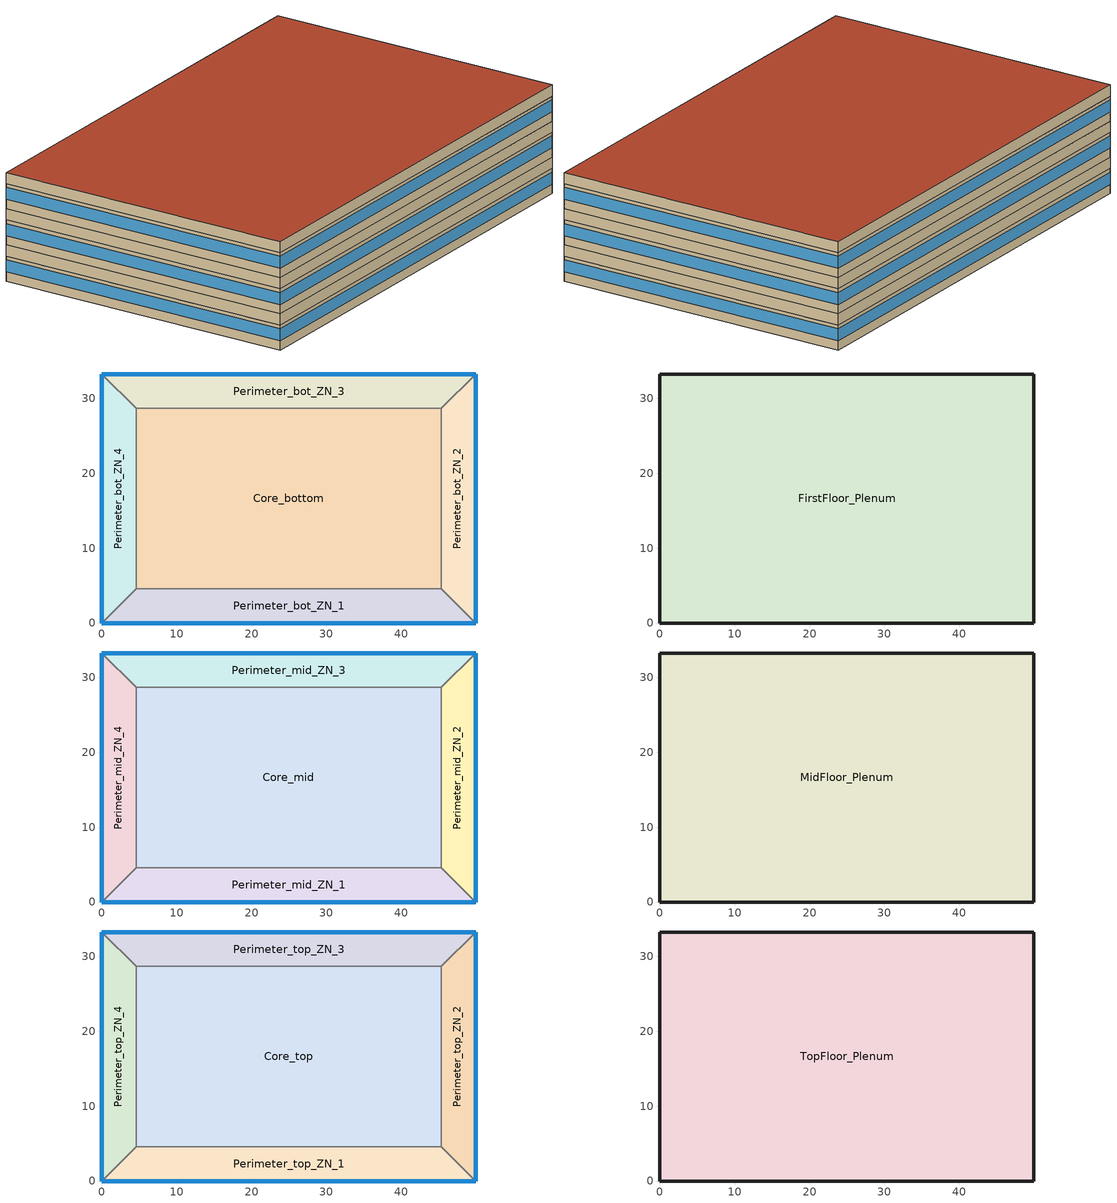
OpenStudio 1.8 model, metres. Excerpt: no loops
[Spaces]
Perimeter_bot_ZN_4
 floor ground (ext-slab): 0,33.27 4.57,28.7 4.57,4.57 0,0 z0
 wall outside (Steel Frame Non-res Ext Wall): 0,33.27 0,0 z0:2.74
 wall to Core_bottom (int-walls): 4.57,4.57 4.57,28.7 z0:2.74
 wall to Perimeter_bot_ZN_3 (int-walls): 4.57,28.7 0,33.27 z0:2.74
 wall to Perimeter_bot_ZN_1 (int-walls): 0,0 4.57,4.57 z0:2.74
 window (Window Non-res Fixed): 0,33.27 0,0 z1.02:2.33
Perimeter_bot_ZN_3
 floor ground (ext-slab): 49.91,33.27 45.34,28.7 4.57,28.7 0,33.27 z0
 wall outside (Steel Frame Non-res Ext Wall): 49.91,33.27 0,33.27 z0:2.74
 wall to Perimeter_bot_ZN_2 (int-walls): 45.34,28.7 49.91,33.27 z0:2.74
 wall to Core_bottom (int-walls): 4.57,28.7 45.34,28.7 z0:2.74
 window (Window Non-res Fixed): 49.91,33.27 0,33.27 z1.02:2.33
Core_bottom
 floor ground (ext-slab): 45.34,28.7 45.34,4.57 4.57,4.57 4.57,28.7 z0
 wall to Perimeter_bot_ZN_1 (int-walls): 4.57,4.57 45.34,4.57 z0:2.74
 wall to Perimeter_bot_ZN_2 (int-walls): 45.34,4.57 45.34,28.7 z0:2.74
Perimeter_bot_ZN_1
 floor ground (ext-slab): 45.34,4.57 49.91,0 0,0 4.57,4.57 z0
 wall outside (Steel Frame Non-res Ext Wall): 0,0 49.91,0 z0:2.74
 wall to Perimeter_bot_ZN_2 (int-walls): 49.91,0 45.34,4.57 z0:2.74
 window (Window Non-res Fixed): 0,0 49.91,0 z1.02:2.33
Perimeter_bot_ZN_2
 floor ground (ext-slab): 49.91,33.27 49.91,0 45.34,4.57 45.34,28.7 z0
 wall outside (Steel Frame Non-res Ext Wall): 49.91,0 49.91,33.27 z0:2.74
 window (Window Non-res Fixed): 49.91,0 49.91,33.27 z1.02:2.33
FirstFloor_Plenum
 floor to Perimeter_bot_ZN_3 (DropCeiling): 49.91,33.27 45.34,28.7 4.57,28.7 0,33.27 z2.74
 floor to Perimeter_bot_ZN_4 (DropCeiling): 0,33.27 4.57,28.7 4.57,4.57 0,0 z2.74
 floor to Perimeter_bot_ZN_1 (DropCeiling): 45.34,4.57 49.91,0 0,0 4.57,4.57 z2.74
 floor to Core_bottom (DropCeiling): 45.34,28.7 45.34,4.57 4.57,4.57 4.57,28.7 z2.74
 floor to Perimeter_bot_ZN_2 (DropCeiling): 49.91,33.27 49.91,0 45.34,4.57 45.34,28.7 z2.74
 wall outside (Steel Frame Non-res Ext Wall): 49.91,33.27 0,33.27 0,0 49.91,0 49.91,33.27 z2.74:3.96
Core_mid
 floor to FirstFloor_Plenum (INT-FLOOR-TOPSIDE): 45.34,28.7 45.34,4.57 4.57,4.57 4.57,28.7 z3.96
 wall to Perimeter_mid_ZN_4 (int-walls): 4.57,28.7 4.57,4.57 z3.96:6.71
 wall to Perimeter_mid_ZN_2 (int-walls): 45.34,4.57 45.34,28.7 z3.96:6.71
 wall to Perimeter_mid_ZN_1 (int-walls): 4.57,4.57 45.34,4.57 z3.96:6.71
 wall to Perimeter_mid_ZN_3 (int-walls): 45.34,28.7 4.57,28.7 z3.96:6.71
Perimeter_mid_ZN_4
 floor to FirstFloor_Plenum (INT-FLOOR-TOPSIDE): 0,33.27 4.57,28.7 4.57,4.57 0,0 z3.96
 wall outside (Steel Frame Non-res Ext Wall): 0,33.27 0,0 z3.96:6.71
 wall to Perimeter_mid_ZN_1 (int-walls): 0,0 4.57,4.57 z3.96:6.71
 wall to Perimeter_mid_ZN_3 (int-walls): 4.57,28.7 0,33.27 z3.96:6.71
 window (Window Non-res Fixed): 0,33.27 0,0 z4.98:6.29
Perimeter_mid_ZN_1
 floor to FirstFloor_Plenum (INT-FLOOR-TOPSIDE): 45.34,4.57 49.91,0 0,0 4.57,4.57 z3.96
 wall outside (Steel Frame Non-res Ext Wall): 0,0 49.91,0 z3.96:6.71
 wall to Perimeter_mid_ZN_2 (int-walls): 49.91,0 45.34,4.57 z3.96:6.71
 window (Window Non-res Fixed): 0,0 49.91,0 z4.98:6.29
Perimeter_mid_ZN_2
 floor to FirstFloor_Plenum (INT-FLOOR-TOPSIDE): 49.91,33.27 49.91,0 45.34,4.57 45.34,28.7 z3.96
 wall outside (Steel Frame Non-res Ext Wall): 49.91,0 49.91,33.27 z3.96:6.71
 wall to Perimeter_mid_ZN_3 (int-walls): 49.91,33.27 45.34,28.7 z3.96:6.71
 window (Window Non-res Fixed): 49.91,0 49.91,33.27 z4.98:6.29
Perimeter_mid_ZN_3
 floor to FirstFloor_Plenum (INT-FLOOR-TOPSIDE): 49.91,33.27 45.34,28.7 4.57,28.7 0,33.27 z3.96
 wall outside (Steel Frame Non-res Ext Wall): 49.91,33.27 0,33.27 z3.96:6.71
 window (Window Non-res Fixed): 49.91,33.27 0,33.27 z4.98:6.29
MidFloor_Plenum
 floor to Perimeter_mid_ZN_3 (DropCeiling): 49.91,33.27 45.34,28.7 4.57,28.7 0,33.27 z6.71
 floor to Perimeter_mid_ZN_4 (DropCeiling): 0,33.27 4.57,28.7 4.57,4.57 0,0 z6.71
 floor to Perimeter_mid_ZN_1 (DropCeiling): 45.34,4.57 49.91,0 0,0 4.57,4.57 z6.71
 floor to Perimeter_mid_ZN_2 (DropCeiling): 49.91,33.27 49.91,0 45.34,4.57 45.34,28.7 z6.71
 floor to Core_mid (DropCeiling): 45.34,28.7 45.34,4.57 4.57,4.57 4.57,28.7 z6.71
 wall outside (Steel Frame Non-res Ext Wall): 0,33.27 0,0 49.91,0 49.91,33.27 0,33.27 z6.71:7.92
Perimeter_top_ZN_2
 floor to MidFloor_Plenum (INT-FLOOR-TOPSIDE): 49.91,33.27 49.91,0 45.34,4.57 45.34,28.7 z7.92
 wall outside (Steel Frame Non-res Ext Wall): 49.91,0 49.91,33.27 z7.92:10.67
 wall to Perimeter_top_ZN_1 (int-walls): 45.34,4.57 49.91,0 z7.92:10.67
 wall to Perimeter_top_ZN_3 (int-walls): 49.91,33.27 45.34,28.7 z7.92:10.67
 wall to Core_top (int-walls): 45.34,28.7 45.34,4.57 z7.92:10.67
 window (Window Non-res Fixed): 49.91,0 49.91,33.27 z8.95:10.25
Perimeter_top_ZN_3
 floor to MidFloor_Plenum (INT-FLOOR-TOPSIDE): 49.91,33.27 45.34,28.7 4.57,28.7 0,33.27 z7.92
 wall outside (Steel Frame Non-res Ext Wall): 49.91,33.27 0,33.27 z7.92:10.67
 wall to Perimeter_top_ZN_4 (int-walls): 0,33.27 4.57,28.7 z7.92:10.67
 wall to Core_top (int-walls): 4.57,28.7 45.34,28.7 z7.92:10.67
 window (Window Non-res Fixed): 49.91,33.27 0,33.27 z8.95:10.25
Perimeter_top_ZN_1
 floor to MidFloor_Plenum (INT-FLOOR-TOPSIDE): 45.34,4.57 49.91,0 0,0 4.57,4.57 z7.92
 wall outside (Steel Frame Non-res Ext Wall): 0,0 49.91,0 z7.92:10.67
 wall to Core_top (int-walls): 45.34,4.57 4.57,4.57 z7.92:10.67
 wall to Perimeter_top_ZN_4 (int-walls): 4.57,4.57 0,0 z7.92:10.67
 window (Window Non-res Fixed): 0,0 49.91,0 z8.95:10.25
Perimeter_top_ZN_4
 floor to MidFloor_Plenum (INT-FLOOR-TOPSIDE): 0,33.27 4.57,28.7 4.57,4.57 0,0 z7.92
 wall outside (Steel Frame Non-res Ext Wall): 0,33.27 0,0 z7.92:10.67
 wall to Core_top (int-walls): 4.57,4.57 4.57,28.7 z7.92:10.67
 window (Window Non-res Fixed): 0,33.27 0,0 z8.95:10.25
Core_top
 floor to MidFloor_Plenum (INT-FLOOR-TOPSIDE): 45.34,28.7 45.34,4.57 4.57,4.57 4.57,28.7 z7.92
TopFloor_Plenum
 floor to Core_top (DropCeiling): 45.34,28.7 45.34,4.57 4.57,4.57 4.57,28.7 z10.67
 floor to Perimeter_top_ZN_1 (DropCeiling): 45.34,4.57 49.91,0 0,0 4.57,4.57 z10.67
 floor to Perimeter_top_ZN_3 (DropCeiling): 49.91,33.27 45.34,28.7 4.57,28.7 0,33.27 z10.67
 floor to Perimeter_top_ZN_4 (DropCeiling): 0,33.27 4.57,28.7 4.57,4.57 0,0 z10.67
 floor to Perimeter_top_ZN_2 (DropCeiling): 49.91,33.27 49.91,0 45.34,4.57 45.34,28.7 z10.67
 wall outside (Steel Frame Non-res Ext Wall): 0,0 49.91,0 49.91,33.27 0,33.27 0,0 z10.67:11.89
 roof outside (IEAD Non-res Roof): 49.91,0 49.91,33.27 0,33.27 0,0 z11.89
[Site]
Houston Bush Intercontinental_TX_USA Design_Conditions: Latitude {deg}=30; Longitude {deg}=-95.37; Time Zone {hr}=-6; Elevation {m}=29; Terrain=City
[Building]
Medium Office: North Axis {deg}=0
[ClimateZones]
Climate Zone Institution Name 1=ASHRAE; Climate Zone Document Name 1=ANSI/ASHRAE Standard 169; Climate Zone Document Year 1=2006; Climate Zone Value 1=2A; Climate Zone Institution Name 2=CEC; Climate Zone Document Name 2=California Climate Zone Descriptions; Climate Zone Document Year 2=1995
[SizingPeriod:DesignDay] Barometric Pressure {Pa}=100977; Sky Clearness=0; Rain Indicator=0; Snow Indicator=0; Day of Month=21; Daylight Saving Time Indicator=0; Dry-Bulb Temperature Range Modifier Type=DefaultMultipliers
Name | Maximum Dry-Bulb Temperature {C} | Daily Dry-Bulb Temperature Range {deltaC} | Humidity Indicating Conditions at Maximum Dry-Bulb {BasedOnField A3} | Wind Speed {m/s} | Wind Direction {deg} | Month | Day Type | Humidity Indicating Type | Solar Model Indicator | ASHRAE Taub | ASHRAE Taud
Houston Bush Intercontinental Ann Htg Wind 99.6% Condns WS=>MCDB | 13.9 | 0 | 13.9 | 9.9 | 0 | 1 | WinterDesignDay | Wetbulb | ASHRAEClearSky
Houston Bush Intercontinental Ann Hum_n 99.6% Condns DP=>MCDB | 3.3 | 0 | -9.5 | 2.8 | 0 | 1 | WinterDesignDay | Dewpoint | ASHRAEClearSky
Houston Bush Intercontinental Ann Clg .4% Condns DP=>MDB | 28.3 | 10.1 | 25.5 | 3.5 | 170 | 7 | SummerDesignDay | Dewpoint | ASHRAETau | 0.499 | 1.97
Houston Bush Intercontinental Ann Htg 99.6% Condns DB | -1.6 | 0 | -1.6 | 2.8 | 0 | 1 | WinterDesignDay | Wetbulb | ASHRAEClearSky
Houston Bush Intercontinental Ann Clg .4% Condns DB=>MWB | 36 | 10.1 | 24.8 | 3.5 | 170 | 7 | SummerDesignDay | Wetbulb | ASHRAETau | 0.499 | 1.97
Houston Bush Intercontinental Ann Clg .4% Condns Enth=>MDB | 31.4 | 10.1 | 83200 | 3.5 | 170 | 7 | SummerDesignDay | Enthalpy | ASHRAETau | 0.499 | 1.97
Houston Bush Intercontinental Ann Clg .4% Condns WB=>MDB | 31.7 | 10.1 | 26.7 | 3.5 | 170 | 7 | SummerDesignDay | Wetbulb | ASHRAETau | 0.499 | 1.97
[Construction]
ext-slab: HW CONCRETE, CP02 CARPET PAD
DropCeiling: Std AC02
Steel Frame Non-res Ext Wall: Wood Siding, Steel Frame NonRes Wall Insulation, 1/2IN Gypsum
INT-FLOOR-TOPSIDE: MAT-CC05 4 HW CONCRETE, CP02 CARPET PAD
InteriorFurnishings: Std Wood 6inch
int-walls: 1/2IN Gypsum, 1/2IN Gypsum
Window Non-res Fixed: NonRes Fixed Assembly Window
IEAD Non-res Roof: Roof Membrane, IEAD NonRes Roof Insulation, Metal Decking
[Material] Thermal Absorptance=0.9
Name | Roughness | Thickness {m} | Conductivity {W/m-K} | Density {kg/m3} | Specific Heat {J/kg-K} | Solar Absorptance | Visible Absorptance
HW CONCRETE; MAT-CC05 4 HW CONCRETE | Rough | 0.1016 | 1.311 | 2240 | 836.8 | 0.7 | 0.7
Std AC02 | MediumSmooth | 0.0127 | 0.057 | 288 | 1339 | 0.7 | 0.2
Wood Siding | MediumSmooth | 0.01 | 0.11 | 544.62 | 1210 | 0.78 | 0.78
Steel Frame NonRes Wall Insulation | MediumRough | 0.0418527 | 0.049 | 265 | 836.8 | 0.7 | 0.7
1/2IN Gypsum | Smooth | 0.0127 | 0.16 | 784.9 | 830 | 0.92 | 0.92
Std Wood 6inch | MediumSmooth | 0.15 | 0.12 | 540 | 1210 | 0.7 | 0.7
Roof Membrane | VeryRough | 0.0095 | 0.16 | 1121.29 | 1460 | 0.7 | 0.7
IEAD NonRes Roof Insulation | MediumRough | 0.118437 | 0.049 | 265 | 836.8 | 0.7 | 0.7
Metal Decking | MediumSmooth | 0.0015 | 45.006 | 7680 | 418.4 | 0.7 | 0.3
[Material:NoMass]
CP02 CARPET PAD: Roughness=VeryRough; Thermal Resistance {m2-K/W}=0.2165; Thermal Absorptance=0.9; Solar Absorptance=0.7; Visible Absorptance=0.8
[WindowMaterial:SimpleGlazingSystem]
NonRes Fixed Assembly Window: U-Factor {W/m2-K}=6.92716; Solar Heat Gain Coefficient=0.25
[ThermalZone] Multiplier=1; Use Ideal Air Loads=No
Name | Thermostat
FirstFloor_Plenum Thermal Zone; MidFloor_Plenum Thermal Zone; TopFloor_Plenum Thermal Zone
Perimeter_bot_ZN_4 Thermal Zone | ThermostatSetpoint:DualSetpoint #1
Perimeter_mid_ZN_2 Thermal Zone | ThermostatSetpoint:DualSetpoint #2
Core_mid Thermal Zone | ThermostatSetpoint:DualSetpoint #3
APerimeter_mid_ZN_1 Thermal Zone | ThermostatSetpoint:DualSetpoint #4
Perimeter_mid_ZN_4 Thermal Zone | ThermostatSetpoint:DualSetpoint #5
Perimeter_bot_ZN_3 Thermal Zone | ThermostatSetpoint:DualSetpoint #6
Perimeter_top_ZN_2 Thermal Zone | ThermostatSetpoint:DualSetpoint #7
Perimeter_top_ZN_3 Thermal Zone | ThermostatSetpoint:DualSetpoint #8
Core_bottom Thermal Zone | ThermostatSetpoint:DualSetpoint #9
APerimeter_top_ZN_1 Thermal Zone | ThermostatSetpoint:DualSetpoint #10
APerimeter_bot_ZN_1 Thermal Zone | ThermostatSetpoint:DualSetpoint #11
Perimeter_top_ZN_4 Thermal Zone | ThermostatSetpoint:DualSetpoint #12
Perimeter_mid_ZN_3 Thermal Zone | ThermostatSetpoint:DualSetpoint #13
Perimeter_bot_ZN_2 Thermal Zone | ThermostatSetpoint:DualSetpoint #14
Core_top Thermal Zone | ThermostatSetpoint:DualSetpoint #15
[Sizing:Zone] Zone Cooling Design Supply Air Temperature {C}=12.8; Zone Heating Design Supply Air Temperature {C}=50; Zone Cooling Design Supply Air Humidity Ratio {kg-H2O/kg-air}=0.0085; Zone Heating Design Supply Air Humidity Ratio {kg-H2O/kg-air}=0.008; Cooling Design Air Flow Method=Flow/Zone; Cooling Minimum Air Flow Fraction=0; Heating Design Air Flow Method=Flow/Zone; Heating Maximum Air Flow Fraction=0; Design Zone Air Distribution Effectiveness in Cooling Mode=1; Design Zone Air Distribution Effectiveness in Heating Mode=1
Name | Cooling Design Air Flow Rate {m3/s} | Heating Design Air Flow Rate {m3/s}
FirstFloor_Plenum Thermal Zone | 1.04 | 1.04
MidFloor_Plenum Thermal Zone | 1.14 | 1.14
TopFloor_Plenum Thermal Zone | 1.7 | 1.7
[Space]
Name | Space Type | Thermal Zone | Part of Total Floor Area | Design Specification Outdoor Air Object | Building Story
FirstFloor_Plenum | Space Type 2 | FirstFloor_Plenum Thermal Zone | No | SZ DSOA FirstFloor_Plenum
Perimeter_bot_ZN_4 | Space Type 1 | Perimeter_bot_ZN_4 Thermal Zone | Yes | SZ DSOA Perimeter_bot_ZN_4 | Building Story 1
Perimeter_mid_ZN_2 | Space Type 1 | Perimeter_mid_ZN_2 Thermal Zone | Yes | SZ DSOA Perimeter_mid_ZN_2 | Building Story 2
Core_mid | Space Type 1 | Core_mid Thermal Zone | Yes | SZ DSOA Core_mid | Building Story 2
Perimeter_mid_ZN_1 | Space Type 1 | APerimeter_mid_ZN_1 Thermal Zone | Yes | SZ DSOA Perimeter_mid_ZN_1 | Building Story 2
Perimeter_mid_ZN_4 | Space Type 1 | Perimeter_mid_ZN_4 Thermal Zone | Yes | SZ DSOA Perimeter_mid_ZN_4 | Building Story 2
Perimeter_bot_ZN_3 | Space Type 1 | Perimeter_bot_ZN_3 Thermal Zone | Yes | SZ DSOA Perimeter_bot_ZN_3 | Building Story 1
Perimeter_top_ZN_2 | Space Type 1 | Perimeter_top_ZN_2 Thermal Zone | Yes | SZ DSOA Perimeter_top_ZN_2 | Building Story 3
Perimeter_top_ZN_3 | Space Type 1 | Perimeter_top_ZN_3 Thermal Zone | Yes | SZ DSOA Perimeter_top_ZN_3 | Building Story 3
Core_bottom | Space Type 1 | Core_bottom Thermal Zone | Yes | SZ DSOA Core_bottom | Building Story 1
MidFloor_Plenum | Space Type 2 | MidFloor_Plenum Thermal Zone | No | SZ DSOA MidFloor_Plenum
Perimeter_top_ZN_1 | Space Type 1 | APerimeter_top_ZN_1 Thermal Zone | Yes | SZ DSOA Perimeter_top_ZN_1 | Building Story 3
Perimeter_bot_ZN_1 | Space Type 1 | APerimeter_bot_ZN_1 Thermal Zone | Yes | SZ DSOA Perimeter_bot_ZN_1 | Building Story 1
TopFloor_Plenum | Space Type 2 | TopFloor_Plenum Thermal Zone | No | SZ DSOA TopFloor_Plenum
Perimeter_top_ZN_4 | Space Type 1 | Perimeter_top_ZN_4 Thermal Zone | Yes | SZ DSOA Perimeter_top_ZN_4 | Building Story 3
Perimeter_mid_ZN_3 | Space Type 1 | Perimeter_mid_ZN_3 Thermal Zone | Yes | SZ DSOA Perimeter_mid_ZN_3 | Building Story 2
Perimeter_bot_ZN_2 | Space Type 1 | Perimeter_bot_ZN_2 Thermal Zone | Yes | SZ DSOA Perimeter_bot_ZN_2 | Building Story 1
Core_top | Space Type 1 | Core_top Thermal Zone | Yes | SZ DSOA Core_top | Building Story 3
[ThermostatSetpoint:DualSetpoint] Heating Setpoint Temperature Schedule=HTGSETP_SCH; Cooling Setpoint Temperature Schedule=CLGSETP_SCH
ThermostatSetpoint:DualSetpoint #1; ThermostatSetpoint:DualSetpoint #2; ThermostatSetpoint:DualSetpoint #3; ThermostatSetpoint:DualSetpoint #4; ThermostatSetpoint:DualSetpoint #5; ThermostatSetpoint:DualSetpoint #6; ThermostatSetpoint:DualSetpoint #7; ThermostatSetpoint:DualSetpoint #8; ThermostatSetpoint:DualSetpoint #9; ThermostatSetpoint:DualSetpoint #10; ThermostatSetpoint:DualSetpoint #11; ThermostatSetpoint:DualSetpoint #12; ThermostatSetpoint:DualSetpoint #13; ThermostatSetpoint:DualSetpoint #14; ThermostatSetpoint:DualSetpoint #15
[Lights:Definition] Design Level Calculation Method=Watts/Area; Watts per Space Floor Area {W/m2}=13.9931; Fraction Radiant=0.7; Fraction Visible=0.2; Return Air Fraction=0; Return Air Fraction Calculated from Plenum Temperature=No
Perimeter_mid_ZN_2_Lights Definition; Perimeter_top_ZN_2_Lights Definition; Core_mid_Lights Definition; Core_bottom_Lights Definition; Perimeter_bot_ZN_1_Lights Definition; Perimeter_top_ZN_4_Lights Definition; Perimeter_top_ZN_3_Lights Definition; Perimeter_bot_ZN_2_Lights Definition; Perimeter_mid_ZN_1_Lights Definition; Perimeter_mid_ZN_3_Lights Definition; Perimeter_bot_ZN_4_Lights Definition; Core_top_Lights Definition; Perimeter_bot_ZN_3_Lights Definition; Perimeter_top_ZN_1_Lights Definition; Perimeter_mid_ZN_4_Lights Definition
[Lights] Schedule=BLDG_LIGHT_SCH; Fraction Replaceable=1
Name | Lights Definition | Space or SpaceType
Perimeter_mid_ZN_2_Lights | Perimeter_mid_ZN_2_Lights Definition | Perimeter_mid_ZN_2
Perimeter_top_ZN_2_Lights | Perimeter_top_ZN_2_Lights Definition | Perimeter_top_ZN_2
Core_mid_Lights | Core_mid_Lights Definition | Core_mid
Core_bottom_Lights | Core_bottom_Lights Definition | Core_bottom
Perimeter_bot_ZN_1_Lights | Perimeter_bot_ZN_1_Lights Definition | Perimeter_bot_ZN_1
Perimeter_top_ZN_4_Lights | Perimeter_top_ZN_4_Lights Definition | Perimeter_top_ZN_4
Perimeter_top_ZN_3_Lights | Perimeter_top_ZN_3_Lights Definition | Perimeter_top_ZN_3
Perimeter_bot_ZN_2_Lights | Perimeter_bot_ZN_2_Lights Definition | Perimeter_bot_ZN_2
Perimeter_mid_ZN_1_Lights | Perimeter_mid_ZN_1_Lights Definition | Perimeter_mid_ZN_1
Perimeter_mid_ZN_3_Lights | Perimeter_mid_ZN_3_Lights Definition | Perimeter_mid_ZN_3
Perimeter_bot_ZN_4_Lights | Perimeter_bot_ZN_4_Lights Definition | Perimeter_bot_ZN_4
Core_top_Lights | Core_top_Lights Definition | Core_top
Perimeter_bot_ZN_3_Lights | Perimeter_bot_ZN_3_Lights Definition | Perimeter_bot_ZN_3
Perimeter_top_ZN_1_Lights | Perimeter_top_ZN_1_Lights Definition | Perimeter_top_ZN_1
Perimeter_mid_ZN_4_Lights | Perimeter_mid_ZN_4_Lights Definition | Perimeter_mid_ZN_4
[People:Definition] Number of People Calculation Method=Area/Person; Space Floor Area per Person {m2/person}=18.5788; Fraction Radiant=0.3; Enable ASHRAE 55 Comfort Warnings=No; Mean Radiant Temperature Calculation Type=ZoneAveraged; Thermal Comfort Model Type 1=FANGER
Perimeter_mid_ZN_1 People Definition; Perimeter_top_ZN_3 People Definition; Perimeter_top_ZN_4 People Definition; Perimeter_mid_ZN_4 People Definition; Core_bottom People Definition; Perimeter_top_ZN_2 People Definition; Perimeter_bot_ZN_2 People Definition; Perimeter_mid_ZN_2 People Definition; Perimeter_bot_ZN_3 People Definition; Perimeter_mid_ZN_3 People Definition; Perimeter_bot_ZN_1 People Definition; Perimeter_top_ZN_1 People Definition; Perimeter_bot_ZN_4 People Definition; Core_top People Definition; Core_mid People Definition
[People] Number of People Schedule=BLDG_OCC_SCH; Activity Level Schedule=ACTIVITY_SCH; Work Efficiency Schedule=WORK_EFF_SCH; Clothing Insulation Schedule=CLOTHING_SCH; Air Velocity Schedule=AIR_VELO_SCH
Name | People Definition | Space or SpaceType
Perimeter_mid_ZN_1 People | Perimeter_mid_ZN_1 People Definition | Perimeter_mid_ZN_1
Perimeter_top_ZN_3 People | Perimeter_top_ZN_3 People Definition | Perimeter_top_ZN_3
Perimeter_top_ZN_4 People | Perimeter_top_ZN_4 People Definition | Perimeter_top_ZN_4
Perimeter_mid_ZN_4 People | Perimeter_mid_ZN_4 People Definition | Perimeter_mid_ZN_4
Core_bottom People | Core_bottom People Definition | Core_bottom
Perimeter_top_ZN_2 People | Perimeter_top_ZN_2 People Definition | Perimeter_top_ZN_2
Perimeter_bot_ZN_2 People | Perimeter_bot_ZN_2 People Definition | Perimeter_bot_ZN_2
Perimeter_mid_ZN_2 People | Perimeter_mid_ZN_2 People Definition | Perimeter_mid_ZN_2
Perimeter_bot_ZN_3 People | Perimeter_bot_ZN_3 People Definition | Perimeter_bot_ZN_3
Perimeter_mid_ZN_3 People | Perimeter_mid_ZN_3 People Definition | Perimeter_mid_ZN_3
Perimeter_bot_ZN_1 People | Perimeter_bot_ZN_1 People Definition | Perimeter_bot_ZN_1
Perimeter_top_ZN_1 People | Perimeter_top_ZN_1 People Definition | Perimeter_top_ZN_1
Perimeter_bot_ZN_4 People | Perimeter_bot_ZN_4 People Definition | Perimeter_bot_ZN_4
Core_top People | Core_top People Definition | Core_top
Core_mid People | Core_mid People Definition | Core_mid
[InternalMass:Definition] Construction=InteriorFurnishings; Design Level Calculation Method=SurfaceArea
Name | Surface Area {m2}
Perimeter_mid_ZN_4 Internal Mass Definition; Perimeter_top_ZN_4 Internal Mass Definition; Perimeter_bot_ZN_4 Internal Mass Definition | 262.5072
Perimeter_mid_ZN_1 Internal Mass Definition; Perimeter_top_ZN_3 Internal Mass Definition; Perimeter_top_ZN_1 Internal Mass Definition; Perimeter_bot_ZN_3 Internal Mass Definition; Perimeter_bot_ZN_1 Internal Mass Definition; Perimeter_mid_ZN_3 Internal Mass Definition | 414.6763
Perimeter_top_ZN_2 Internal Mass Definition; Perimeter_mid_ZN_2 Internal Mass Definition; Perimeter_bot_ZN_2 Internal Mass Definition | 262.5244
Core_mid Internal Mass Definition; Core_bottom Internal Mass Definition; Core_top Internal Mass Definition | 1967.07
[InternalMass]
Name | Internal Mass Definition | Space or SpaceType
Perimeter_mid_ZN_4 Internal Mass | Perimeter_mid_ZN_4 Internal Mass Definition | Perimeter_mid_ZN_4
Perimeter_mid_ZN_1 Internal Mass | Perimeter_mid_ZN_1 Internal Mass Definition | Perimeter_mid_ZN_1
Perimeter_top_ZN_2 Internal Mass | Perimeter_top_ZN_2 Internal Mass Definition | Perimeter_top_ZN_2
Perimeter_top_ZN_3 Internal Mass | Perimeter_top_ZN_3 Internal Mass Definition | Perimeter_top_ZN_3
Perimeter_top_ZN_1 Internal Mass | Perimeter_top_ZN_1 Internal Mass Definition | Perimeter_top_ZN_1
Core_mid Internal Mass | Core_mid Internal Mass Definition | Core_mid
Perimeter_top_ZN_4 Internal Mass | Perimeter_top_ZN_4 Internal Mass Definition | Perimeter_top_ZN_4
Perimeter_bot_ZN_3 Internal Mass | Perimeter_bot_ZN_3 Internal Mass Definition | Perimeter_bot_ZN_3
Core_bottom Internal Mass | Core_bottom Internal Mass Definition | Core_bottom
Perimeter_bot_ZN_1 Internal Mass | Perimeter_bot_ZN_1 Internal Mass Definition | Perimeter_bot_ZN_1
Perimeter_bot_ZN_4 Internal Mass | Perimeter_bot_ZN_4 Internal Mass Definition | Perimeter_bot_ZN_4
Perimeter_mid_ZN_2 Internal Mass | Perimeter_mid_ZN_2 Internal Mass Definition | Perimeter_mid_ZN_2
Core_top Internal Mass | Core_top Internal Mass Definition | Core_top
Perimeter_mid_ZN_3 Internal Mass | Perimeter_mid_ZN_3 Internal Mass Definition | Perimeter_mid_ZN_3
Perimeter_bot_ZN_2 Internal Mass | Perimeter_bot_ZN_2 Internal Mass Definition | Perimeter_bot_ZN_2
[ElectricEquipment:Definition] Fraction Latent=0; Fraction Radiant=0.5; Fraction Lost=0
Name | Design Level Calculation Method | Watts per Space Floor Area {W/m2} | Design Level {W}
Perimeter_bot_ZN_3_PlugMisc_Equip Definition; Perimeter_bot_ZN_4_PlugMisc_Equip Definition; Perimeter_top_ZN_1_PlugMisc_Equip Definition; Core_mid_PlugMisc_Equip Definition; Perimeter_bot_ZN_1_PlugMisc_Equip Definition; Perimeter_mid_ZN_4_PlugMisc_Equip Definition; Perimeter_mid_ZN_3_PlugMisc_Equip Definition; Perimeter_top_ZN_4_PlugMisc_Equip Definition; Core_top_PlugMisc_Equip Definition; Perimeter_mid_ZN_1_PlugMisc_Equip Definition; Perimeter_top_ZN_2_PlugMisc_Equip Definition; Perimeter_mid_ZN_2_PlugMisc_Equip Definition; Perimeter_top_ZN_3_PlugMisc_Equip Definition; Perimeter_bot_ZN_2_PlugMisc_Equip Definition; Core_bottom_PlugMisc_Equip Definition | Watts/Area | 12.7014
Core_bottom_Elevators_Equip Definition | EquipmentLevel |  | 32109.9
Elevators_Lights_Fan Definition | EquipmentLevel |  | 125
[ElectricEquipment]
Name | Electric Equipment Definition | Space or SpaceType | Schedule
Perimeter_bot_ZN_3_PlugMisc_Equip | Perimeter_bot_ZN_3_PlugMisc_Equip Definition | Perimeter_bot_ZN_3 | BLDG_EQUIP_SCH
Perimeter_bot_ZN_4_PlugMisc_Equip | Perimeter_bot_ZN_4_PlugMisc_Equip Definition | Perimeter_bot_ZN_4 | BLDG_EQUIP_SCH
Perimeter_top_ZN_1_PlugMisc_Equip | Perimeter_top_ZN_1_PlugMisc_Equip Definition | Perimeter_top_ZN_1 | BLDG_EQUIP_SCH
Core_mid_PlugMisc_Equip | Core_mid_PlugMisc_Equip Definition | Core_mid | BLDG_EQUIP_SCH
Perimeter_bot_ZN_1_PlugMisc_Equip | Perimeter_bot_ZN_1_PlugMisc_Equip Definition | Perimeter_bot_ZN_1 | BLDG_EQUIP_SCH
Perimeter_mid_ZN_4_PlugMisc_Equip | Perimeter_mid_ZN_4_PlugMisc_Equip Definition | Perimeter_mid_ZN_4 | BLDG_EQUIP_SCH
Core_bottom_Elevators_Equip | Core_bottom_Elevators_Equip Definition | Core_bottom | BLDG_ELEVATORS
Perimeter_mid_ZN_3_PlugMisc_Equip | Perimeter_mid_ZN_3_PlugMisc_Equip Definition | Perimeter_mid_ZN_3 | BLDG_EQUIP_SCH
Perimeter_top_ZN_4_PlugMisc_Equip | Perimeter_top_ZN_4_PlugMisc_Equip Definition | Perimeter_top_ZN_4 | BLDG_EQUIP_SCH
Core_top_PlugMisc_Equip | Core_top_PlugMisc_Equip Definition | Core_top | BLDG_EQUIP_SCH
Perimeter_mid_ZN_1_PlugMisc_Equip | Perimeter_mid_ZN_1_PlugMisc_Equip Definition | Perimeter_mid_ZN_1 | BLDG_EQUIP_SCH
Elevators_Lights_Fan | Elevators_Lights_Fan Definition | Core_bottom | ELEV_LIGHT_FAN_SCH_ADD_DF
Perimeter_top_ZN_2_PlugMisc_Equip | Perimeter_top_ZN_2_PlugMisc_Equip Definition | Perimeter_top_ZN_2 | BLDG_EQUIP_SCH
Perimeter_mid_ZN_2_PlugMisc_Equip | Perimeter_mid_ZN_2_PlugMisc_Equip Definition | Perimeter_mid_ZN_2 | BLDG_EQUIP_SCH
Perimeter_top_ZN_3_PlugMisc_Equip | Perimeter_top_ZN_3_PlugMisc_Equip Definition | Perimeter_top_ZN_3 | BLDG_EQUIP_SCH
Perimeter_bot_ZN_2_PlugMisc_Equip | Perimeter_bot_ZN_2_PlugMisc_Equip Definition | Perimeter_bot_ZN_2 | BLDG_EQUIP_SCH
Core_bottom_PlugMisc_Equip | Core_bottom_PlugMisc_Equip Definition | Core_bottom | BLDG_EQUIP_SCH
[DesignSpecification:OutdoorAir] Outdoor Air Flow per Person {m3/s-person}=0.00944
SZ DSOA Perimeter_mid_ZN_1; SZ DSOA Core_mid; SZ DSOA Perimeter_bot_ZN_2; SZ DSOA Perimeter_bot_ZN_1; SZ DSOA Perimeter_mid_ZN_2; SZ DSOA Perimeter_top_ZN_4; SZ DSOA Perimeter_mid_ZN_3; SZ DSOA FirstFloor_Plenum; SZ DSOA Perimeter_top_ZN_2; SZ DSOA Perimeter_bot_ZN_4; SZ DSOA Perimeter_mid_ZN_4; SZ DSOA Perimeter_bot_ZN_3; SZ DSOA Perimeter_top_ZN_1; SZ DSOA Core_top; SZ DSOA TopFloor_Plenum; SZ DSOA Core_bottom; SZ DSOA Perimeter_top_ZN_3; SZ DSOA MidFloor_Plenum
[SpaceInfiltration:DesignFlowRate] Schedule=INFIL_QUARTER_ON_SCH; Design Flow Rate Calculation Method=Flow/ExteriorArea; Flow per Exterior Surface Area {m3/s-m2}=0.001133; Constant Term Coefficient=1; Temperature Term Coefficient=0; Velocity Term Coefficient=0; Velocity Squared Term Coefficient=0
Name | Space or SpaceType
TopFloor_Plenum_Infiltration | TopFloor_Plenum
Perimeter_top_ZN_4_Infiltration | Perimeter_top_ZN_4
MidFloor_Plenum_Infiltration | MidFloor_Plenum
Perimeter_mid_ZN_1_Infiltration | Perimeter_mid_ZN_1
Perimeter_bot_ZN_1_Infiltration | Perimeter_bot_ZN_1
Perimeter_top_ZN_3_Infiltration | Perimeter_top_ZN_3
FirstFloor_Plenum_Infiltration | FirstFloor_Plenum
Perimeter_top_ZN_1_Infiltration | Perimeter_top_ZN_1
Perimeter_mid_ZN_2_Infiltration | Perimeter_mid_ZN_2
Perimeter_mid_ZN_4_Infiltration | Perimeter_mid_ZN_4
Perimeter_bot_ZN_2_Infiltration | Perimeter_bot_ZN_2
Perimeter_mid_ZN_3_Infiltration | Perimeter_mid_ZN_3
Perimeter_bot_ZN_4_Infiltration | Perimeter_bot_ZN_4
Perimeter_bot_ZN_3_Infiltration | Perimeter_bot_ZN_3
Perimeter_top_ZN_2_Infiltration | Perimeter_top_ZN_2
[SpaceType]
Space Type 1; Space Type 2
[BuildingStory]
Building Story 1; Building Story 2; Building Story 3
[AvailabilityManager:Scheduled] Schedule=New Office Ventilation Schedule
Availability Manager Scheduled 1; Availability Manager Scheduled 2; Availability Manager Scheduled 3
[HeatExchanger:AirToAir:SensibleAndLatent] Availability Schedule=Always On Discrete; Nominal Supply Air Flow Rate {m3/s}=autosize; Sensible Effectiveness at 100% Heating Air Flow=0.75; Latent Effectiveness at 100% Heating Air Flow=0.69; Sensible Effectiveness at 75% Heating Air Flow=0.75; Latent Effectiveness at 75% Heating Air Flow=0.69; Sensible Effectiveness at 100% Cooling Air Flow=0.75; Latent Effectiveness at 100% Cooling Air Flow=0.69; Sensible Effectiveness at 75% Cooling Air Flow=0.75; Latent Effectiveness at 75% Cooling Air Flow=0.69; Nominal Electric Power {W}=0; Supply Air Outlet Temperature Control=Yes; Heat Exchanger Type=Plate; Frost Control Type=ExhaustOnly; Threshold Temperature {C}=-12.2; Initial Defrost Time Fraction=0.167; Rate of Defrost Time Fraction Increase {1/K}=0.024; Economizer Lockout=Yes
Heat Exchanger Air To Air Sensible And Latent 1; Heat Exchanger Air To Air Sensible And Latent 2; Heat Exchanger Air To Air Sensible And Latent 3
[Schedule:Compact]
HTGSETP_SCH: Through: 12/31, For: Weekdays, Until: 06:00, 15.6, Until: 22:00, 21, Until: 24:00, 15.6, For SummerDesignDay, Until: 24:00, 15.6, For: Weekends, Until: 24:00, 15.6, For: WinterDesignDay, Until: 24:00, 21, For: AllOtherDays, Until: 24:00, 15.6
CLGSETP_SCH: Through: 12/31, For: Weekdays SummerDesignDay, Until: 06:00, 26.7, Until: 22:00, 24, Until: 24:00, 26.7, For: Weekends WinterDesignDay, Until: 24:00, 26.7, For: AllOtherDays, Until: 24:00, 26.7
BLDG_LIGHT_SCH: Through: 12/31, For: Weekdays, Until: 5:00, 0.18, Until: 7:00, 0.23, Until: 8:00, 0.42, Until: 12:00, 0.9, Until: 13:00, 0.8, Until: 17:00, 0.9, Until: 18:00, 0.61, Until: 20:00, 0.42, Until: 22:00, 0.32, Until: 23:00, 0.23, Until: 24:00, 0.18, For: Weekends, Until: 24:00, 0.18, For: Holiday, Until: 24:00, 0.18, For: WinterDesignDay, Until: 24:00, 0, For: SummerDesignDay, Until: 24:00, 1
ELEV_LIGHT_FAN_SCH_ADD_DF; BLDG_ELEVATORS: Through: 12/31, For: Weekdays, Until: 07:00, 0, Until: 08:00, 0.35, Until: 09:00, 0.69, Until: 10:00, 0.43, Until: 11:00, 0.37, Until: 12:00, 0.43, Until: 13:00, 0.58, Until: 14:00, 0.48, Until: 15:00, 0.37, Until: 16:00, 0.37, Until: 17:00, 0.46, Until: 18:00, 0.62, Until: 19:00, .2, Until: 20:00, .12, Until: 21:00, 0.04, Until: 22:00, .04, Until: 24:00, 0, For: Weekends Holidays AllOtherDays WinterDesignDay, Until: 24:00, 0
BLDG_OCC_SCH: Through: 12/31, For: Weekdays, Until: 6:00, 0, Until: 7:00, 0.1, Until: 8:00, 0.2, Until: 12:00, 0.95, Until: 13:00, 0.5, Until: 17:00, 0.95, Until: 18:00, 0.3, Until: 22:00, 0.1, Until: 23:00, 0.05, Until: 24:00, 0.05, For: Weekends, Until: 24:00, 0, For: Holiday, Until: 24:00, 0, For: WinterDesignDay, Until: 24:00, 0, For: SummerDesignDay, Until: 24:00, 1, For: CustomDay1, Until: 24:00, 0, For: CustomDay2, Until: 24:00, 0
ACTIVITY_SCH: Through: 12/31, For: AllDays, Until: 24:00, 120
WORK_EFF_SCH: Through: 12/31, For: AllDays, Until: 24:00, 0
CLOTHING_SCH: Through: 04/30, For: AllDays, Until: 24:00, 1, Through: 09/30, For: AllDays, Until: 24:00, 0.5, Through: 12/31, For: AllDays, Until: 24:00, 1
AIR_VELO_SCH: Through: 12/31, For: AllDays, Until: 24:00, 0.2
BLDG_EQUIP_SCH: Through: 12/31, For: WeekDays, Until: 5:00, 0.5, Until: 12:00, 1, Until: 13:00, 0.94, Until: 17:00, 1, Until: 18:00, 0.5, Until: 24:00, 0.2, For: Weekends, Until: 24:00, 0.2, For: Holiday, Until: 24:00, 0.2, For: WinterDesignDay, Until: 24:00, 0, For: SummerDesignDay, Until: 24:00, 1
INFIL_QUARTER_ON_SCH: Through: 12/31, For: Weekdays SummerDesignDay, Until: 06:00, 1, Until: 19:00, 0.25, Until: 24:00, 1, For: Weekends WinterDesignDay, Until: 24:00, 1
[Schedule:Constant]
Always On Discrete: Value=1
[Schedule:Ruleset]
New Office Ventilation Schedule: Default Day Schedule=New Office Ventilation Schedule Weekday; Summer Design Day Schedule=New Office Ventilation Schedule Summer Design Day; Winter Design Day Schedule=New Office Ventilation Schedule Winter Design Day
[Schedule:Day]
New Office Ventilation Schedule Weekday: 7, 0, 0, 22, 0, 1, 24, 0, 0
New Office Ventilation Schedule Winter Design Day; New Office Ventilation Schedule Summer Design Day: 24, 0, 1
New Office Ventilation Schedule Saturday: 7, 0, 0, 18, 0, 1, 24, 0, 0
New Office Ventilation Schedule Sunday: 24, 0, 0
[Schedule:Rule] Schedule Ruleset=New Office Ventilation Schedule; Date Specification Type=DateRange; Start Month=1; Start Day=1; End Month=12; End Day=31
Name | Rule Order | Day Schedule | Apply Saturday | Apply Sunday
New Office Ventilation Schedule Saturday Rule | 1 | New Office Ventilation Schedule Saturday | Yes
New Office Ventilation Schedule Sunday Rule | 0 | New Office Ventilation Schedule Sunday |  | Yes
